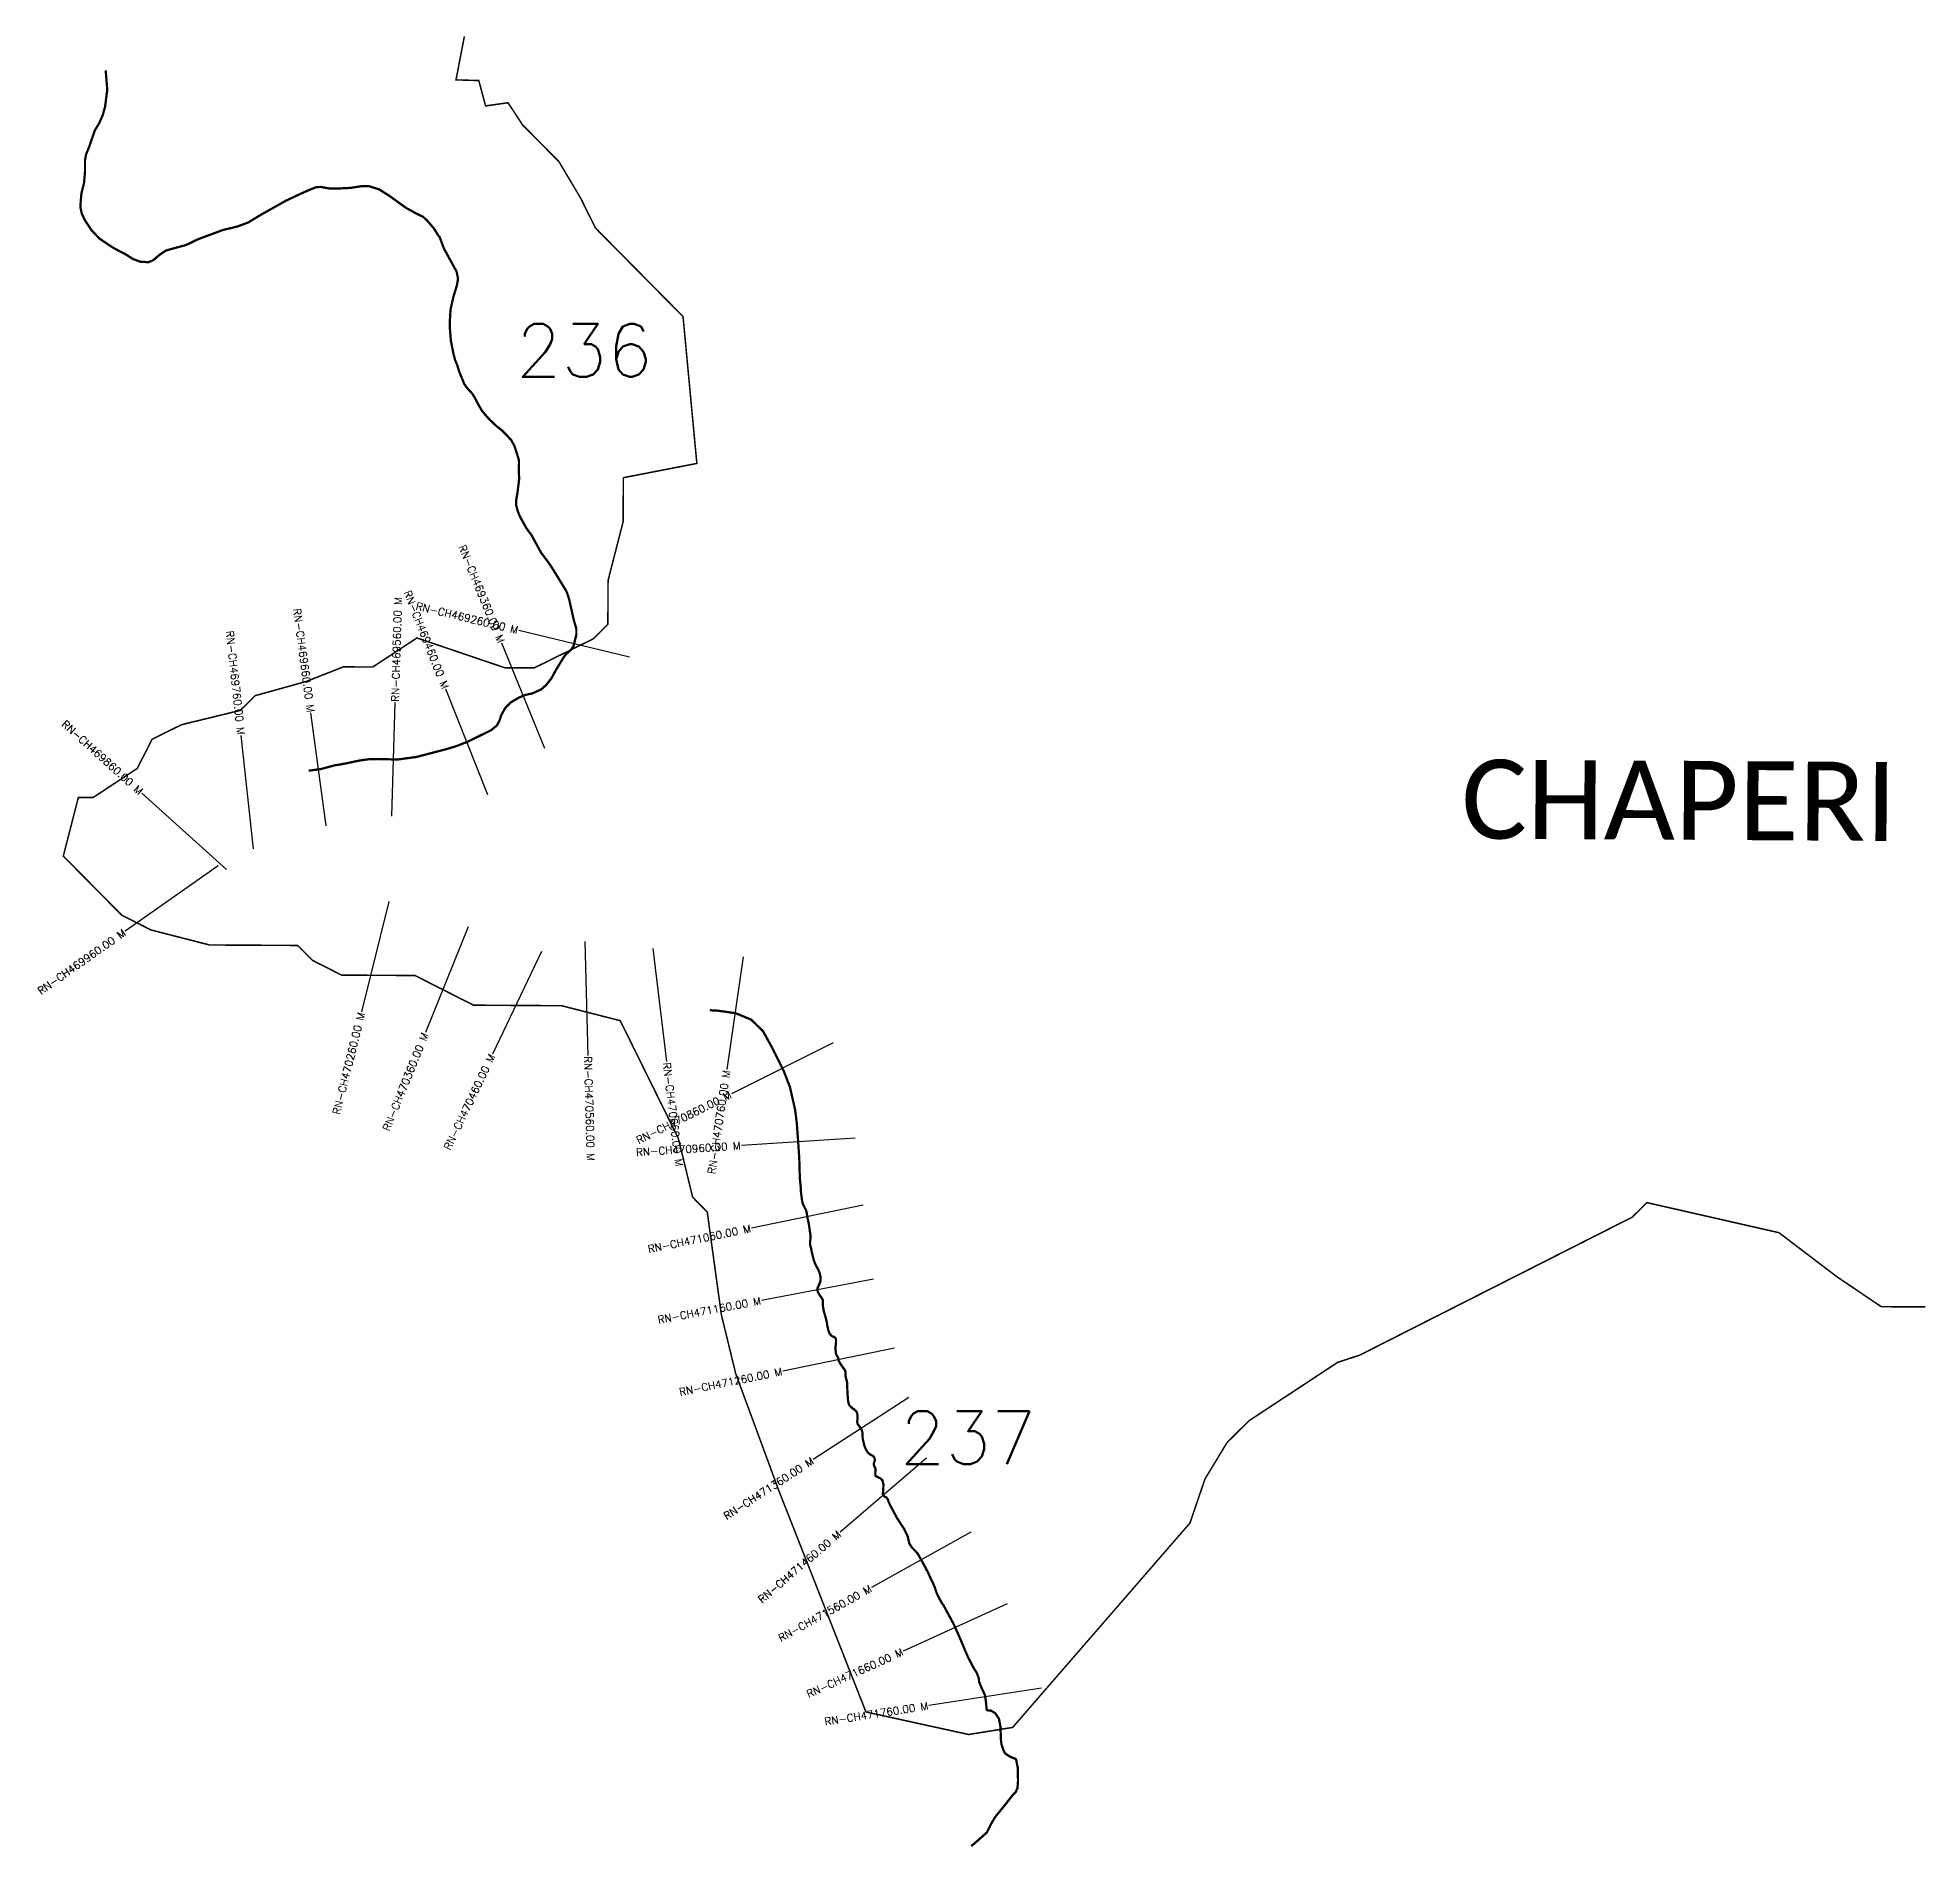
# Model space of a CAD drawing. Header units: metres. Extents: x 310954 to 315626, y 1906312 to 1910743.
# Drawn here: x 310954 to 313436, y 1906597 to 1908981 of the extents above; entities that cross this region are included whole.
import ezdxf
from ezdxf.enums import TextEntityAlignment as Align

# ---------------------------------------------------------------- set-up
doc = ezdxf.new("R2010")
doc.units = ezdxf.units.M
for name, color, linetype in [('CS', 134, 'Continuous'), ('CSMark', 6, 'Continuous'), ('NATURALLY PROTECTED', 3, 'Continuous'), ('VILLAGE NAME', 250, 'Continuous')]:
    doc.layers.add(name, color=color, linetype=linetype)
doc.styles.get("Standard").update_dxf_attribs({"font": 'simplex.shx'})

msp = doc.modelspace()

# ---------------------------------------------------------------- linework, layer by layer
at = {"color": 6, "const_width": 2, "flags": 128}
msp.add_lwpolyline([(313439.6, 1907309), (313381.6, 1907309.3), (313323.8, 1907348.3), (313246.8, 1907406.8), (313073, 1907446.4), (313053.5, 1907427.2), (312694.8, 1907245.5), (312665.7, 1907236), (312549.3, 1907159.3), (312520.1, 1907130.5), (312490.9, 1907082.3), (312471.2, 1907024.4), (312237.6, 1906755), (312179.6, 1906745.7), (312044.4, 1906775.4), (311930, 1907066.1), (311872.9, 1907221.1), (311854, 1907298.6), (311835.4, 1907434), (311816.2, 1907453.5), (311797.3, 1907531), (311720.8, 1907686.1), (311643.6, 1907705.8), (311527.6, 1907706.5), (311450.5, 1907745.6), (311353.8, 1907746.1), (311315.3, 1907765.7), (311296, 1907785.2), (311180, 1907785.8), (311102.8, 1907805.6), (311064.3, 1907825.1), (310987.3, 1907902.9), (311007.1, 1907980.1), (311026.4, 1907980), (311084.7, 1908018.4), (311104.3, 1908056.9), (311143, 1908076), (311220.5, 1908094.9), (311239.9, 1908114.2), (311307.7, 1908133.1), (311356.1, 1908152.2), (311394.8, 1908152), (311453, 1908190.3), (311568.8, 1908151), (311607.9, 1908151), (311685.1, 1908189), (311704.5, 1908208.2), (311704.8, 1908266.2), (311724.6, 1908343.4), (311724.9, 1908401.4), (311821.7, 1908420.2), (311803.5, 1908613.7), (311688.1, 1908730.4), (311669, 1908769.1), (311640.2, 1908817.6), (311592.2, 1908866.2), (311573, 1908895.4), (311543.5, 1908891.2), (311534.5, 1908924.6), (311504.5, 1908925.5), (311515.5, 1908982.7)], dxfattribs=at)
at = {"layer": 'CS'}
for p, q in [((311733, 1908165), (311587.1, 1908200.2)), ((311621.6, 1908044.7), (311564.8, 1908183.5)), ((311546.6, 1907983.6), (311491.3, 1908123)), ((311420, 1907955.3), (311424.3, 1908105.2)), ((311333.6, 1907942.8), (311313.5, 1908091.5)), ((311238, 1907912.6), (311221.6, 1908061.7)), ((311202.1, 1907885.4), (311090.7, 1907985.9)), ((311191.3, 1907890.3), (311068.7, 1907803.9)), ((311416.2, 1907843.3), (311380.1, 1907697.7)), ((311520.4, 1907809.6), (311464.2, 1907670.5)), ((311617.1, 1907777.4), (311552.5, 1907642.1)), ((311674.1, 1907790.3), (311678.2, 1907640.3)), ((311763.6, 1907781), (311781.8, 1907632.1)), ((311882.6, 1907770.2), (311861, 1907621.8)), ((312001.4, 1907657), (311867.2, 1907589.9)), ((312030, 1907531.2), (311880.3, 1907521.6)), ((312040.6, 1907443), (311893.7, 1907412.8)), ((312054.2, 1907345.4), (311906.8, 1907317.6)), ((312081.8, 1907254.6), (311934.9, 1907224.5)), ((312100.8, 1907189.5), (311974.9, 1907107.8)), ((312124.3, 1907109.7), (312010.3, 1907012.2)), ((312182.6, 1907012.4), (312051.6, 1906939.4)), ((312230.2, 1906917.7), (312093.6, 1906855.7)), ((312275.5, 1906806.9), (312127.3, 1906783.8))]:
    msp.add_line(p, q, dxfattribs=at)
at = {"layer": 'NATURALLY PROTECTED', "const_width": 3, "flags": 128}
for points in [[(311043.1, 1908938.1), (311045.2, 1908912.5), (311042.3, 1908890), (311039.2, 1908879), (311034.5, 1908868.2), (311029, 1908859.4), (311026.6, 1908852.5), (311021.1, 1908836.6), (311017.3, 1908827.4), (311015.9, 1908819.6), (311015.9, 1908804.7), (311014.6, 1908789.6), (311011.2, 1908776.1), (311010.2, 1908764.8), (311009.9, 1908757.2), (311011.7, 1908749.2), (311015.7, 1908740.6), (311024.6, 1908727.2), (311035.2, 1908716.2), (311053.3, 1908704.1), (311069.9, 1908695.4), (311079.1, 1908689.5), (311088.5, 1908686), (311099.7, 1908685.3), (311105.8, 1908688), (311115, 1908695.7), (311122.5, 1908700.7), (311133.2, 1908703.7), (311149.5, 1908708.1), (311164.1, 1908715.3), (311197.4, 1908727.7), (311216.1, 1908732.2), (311230.8, 1908737.6), (311246.7, 1908747.3), (311280.6, 1908766.4), (311305.6, 1908778.1), (311319.5, 1908783.9), (311326.4, 1908784.5), (311338.1, 1908782.4), (311350, 1908782.4), (311365.8, 1908783.2), (311380.3, 1908785.5), (311390.1, 1908785.4), (311403.3, 1908781.2), (311415.9, 1908773.3), (311438.7, 1908756.9), (311451.5, 1908749.8), (311461.1, 1908745.1), (311467.1, 1908739.5), (311475, 1908730.3), (311481.4, 1908720.2), (311483, 1908718.3), (311488.5, 1908703.5), (311498.7, 1908684.9), (311505.3, 1908672.9), (311507.2, 1908663.5), (311505.6, 1908654.5), (311501, 1908639.4), (311499.2, 1908631.5), (311497.3, 1908622.9), (311496.5, 1908609.7), (311496.5, 1908597.3), (311497.7, 1908582.3), (311499.3, 1908573.9), (311501.5, 1908563.3), (311503.3, 1908556.4), (311506.1, 1908549.9), (311508.7, 1908541.2), (311512.7, 1908531.4), (311515.4, 1908524.7), (311519.7, 1908518.9), (311526.1, 1908512), (311530.4, 1908504.6), (311534.1, 1908497.5), (311538.5, 1908489.9), (311543.5, 1908483.8), (311549.4, 1908477.3), (311557.8, 1908469.4), (311565, 1908463.7), (311571.3, 1908457.3), (311577.2, 1908451), (311581.6, 1908442.9), (311584.6, 1908433.5), (311587.2, 1908425.1), (311587.5, 1908421.6), (311587.2, 1908410.8), (311587.7, 1908399.8), (311585.6, 1908382.8), (311583.8, 1908371.9), (311583.7, 1908365.3), (311585.7, 1908357.7), (311588.7, 1908350.2), (311597.4, 1908334.6), (311604.1, 1908325.5), (311608.3, 1908317.8), (311616.6, 1908302.5), (311621.5, 1908296.1), (311626, 1908290.1), (311630.9, 1908282.9), (311638.1, 1908271.1), (311649.9, 1908251.8), (311651.8, 1908246.7), (311653.7, 1908240.4), (311657.5, 1908223.3), (311659.7, 1908213.6), (311663, 1908202.3), (311663, 1908194.5), (311660.4, 1908184.1), (311659.3, 1908179.6), (311656, 1908174.7), (311649.5, 1908169), (311645.9, 1908164.1), (311636.3, 1908148.4), (311630, 1908136.8), (311623, 1908128.1), (311616.5, 1908122.4), (311604.9, 1908117.2), (311595.8, 1908115.2), (311587.8, 1908111.9), (311576.3, 1908105.2), (311569.5, 1908098.3), (311564, 1908088.3), (311561.5, 1908080.7), (311558.3, 1908074.9), (311550.6, 1908068.7), (311537.4, 1908062.2), (311520.3, 1908053.8), (311505.3, 1908047.9), (311493.6, 1908044.3), (311452.4, 1908033.5), (311434.6, 1908031.1), (311427.3, 1908030.1), (311413.7, 1908030.5), (311401.4, 1908030.8), (311388.8, 1908030.4), (311378.5, 1908029), (311371.1, 1908027.5), (311361.9, 1908025.5), (311353.6, 1908023.9), (311344.9, 1908022.5), (311326.6, 1908017.6), (311310.4, 1908015.4)], [(311838.8, 1907700), (311841.4, 1907699.7), (311850.1, 1907699.2), (311873.2, 1907695.8), (311893.2, 1907687.5), (311909, 1907672.1), (311920.3, 1907651.4), (311936.2, 1907619.7), (311944.4, 1907598.3), (311951.1, 1907568.7), (311953.3, 1907551.3), (311954.9, 1907530.1), (311956.6, 1907504.4), (311957.3, 1907479), (311958.7, 1907465), (311958.8, 1907460.4), (311959.8, 1907452.7), (311960.1, 1907450.1), (311960.8, 1907446.5), (311961.5, 1907444.5), (311962.8, 1907441.6), (311964.2, 1907438.9), (311965.4, 1907436.8), (311966.4, 1907433.2), (311967, 1907428.5), (311969.2, 1907418.1), (311970.4, 1907409.6), (311971.2, 1907404.4), (311971.2, 1907398.1), (311970.7, 1907392.9), (311971, 1907390.4), (311972.2, 1907386), (311973, 1907381.5), (311974.7, 1907374.6), (311976.2, 1907368.9), (311978.2, 1907364.4), (311981.7, 1907357.8), (311983.5, 1907353.5), (311984.3, 1907349.9), (311984.8, 1907346.7), (311984.4, 1907342.8), (311982.9, 1907338.6), (311980.5, 1907333.2), (311980.5, 1907331.6), (311981.1, 1907328.7), (311983.5, 1907324.5), (311985.6, 1907321.7), (311987.1, 1907319.3), (311987.8, 1907316.6), (311987.7, 1907313.7), (311987.7, 1907310.4), (311988.1, 1907308.1), (311988.9, 1907303.4), (311989.9, 1907299.8), (311991.1, 1907295.9), (311992.5, 1907290.5), (311993.7, 1907283.1), (311995.4, 1907276.7), (311996.5, 1907274), (311999, 1907270.9), (312000.3, 1907270.2), (312001.9, 1907269.6), (312004.2, 1907268.2), (312004.8, 1907266.4), (312005, 1907264.7), (312004.9, 1907260.7), (312004.2, 1907255.4), (312004.4, 1907253.1), (312004.6, 1907249.7), (312005, 1907247.2), (312006.4, 1907244.4), (312007.6, 1907242.5), (312008, 1907241), (312008.7, 1907237.8), (312010.5, 1907234.5), (312013.6, 1907230), (312015.2, 1907227.8), (312016.8, 1907225.7), (312017.4, 1907223.5), (312017.3, 1907220.1), (312017.6, 1907217.5), (312018.1, 1907214.8), (312018.9, 1907212.7), (312019.5, 1907210), (312019.6, 1907207.2), (312019.8, 1907202), (312020.1, 1907195), (312020.8, 1907185.9), (312021.6, 1907181.8), (312022.7, 1907179.2), (312026.4, 1907175.6), (312029.6, 1907173.5), (312031.9, 1907171), (312032.9, 1907168.9), (312033.2, 1907166.2), (312033.2, 1907161.4), (312032.9, 1907157.7), (312033.3, 1907155.2), (312034.7, 1907153.1), (312036.7, 1907150.4), (312038.6, 1907147.4), (312039.5, 1907145.1), (312039.8, 1907142.6), (312039.9, 1907139.6), (312040.1, 1907136), (312041, 1907131.9), (312042.2, 1907126.4), (312044.1, 1907121.9), (312046.7, 1907117.3), (312049.6, 1907114.7), (312053.5, 1907112.9), (312055.2, 1907110.9), (312055.9, 1907109.1), (312056, 1907106.5), (312055.5, 1907104.7), (312055, 1907103.5), (312054.6, 1907101.7), (312055.4, 1907099.1), (312056.9, 1907096.1), (312057.1, 1907094.1), (312056.7, 1907090), (312056.8, 1907087.4), (312057.4, 1907086.2), (312059.5, 1907085), (312063.2, 1907083.3), (312066.1, 1907080.6), (312067.4, 1907075.4), (312067.2, 1907067.8), (312066.7, 1907063), (312066.9, 1907061.3), (312068.5, 1907059.5), (312071.6, 1907057.7), (312073.3, 1907055.2), (312074.7, 1907050.9), (312085.2, 1907031), (312094.7, 1907016.5), (312099.5, 1907006.5), (312101.6, 1906997.1), (312105.1, 1906991.8), (312112.4, 1906984.4), (312116.7, 1906976.6), (312122.1, 1906966.9), (312126.6, 1906958.1), (312129.9, 1906950.6), (312132.6, 1906945.2), (312134.7, 1906940.5), (312136, 1906936.8), (312137.9, 1906931.1), (312141.2, 1906924.6), (312144.1, 1906919.3), (312146.5, 1906915.9), (312148.7, 1906912), (312152.7, 1906904.6), (312160.3, 1906890.4), (312167.9, 1906873.4), (312172.6, 1906862.1), (312178.7, 1906847.8), (312187.3, 1906831.4), (312189, 1906829.1), (312190.5, 1906826.5), (312192.9, 1906820.2), (312193.5, 1906814.8), (312196.7, 1906807.2), (312201.1, 1906797.7), (312202.2, 1906790.7), (312203.3, 1906779.8), (312203.5, 1906778.1), (312205.2, 1906777.4), (312208.9, 1906777.3), (312214.8, 1906773.6), (312219.6, 1906766.4), (312221.5, 1906756), (312222, 1906744), (312222.2, 1906738.3), (312222.9, 1906732.9), (312225.2, 1906725.9), (312226.8, 1906722.2), (312228.5, 1906720.1), (312234.5, 1906716.4), (312241.7, 1906713.4), (312242.5, 1906711.4), (312244.3, 1906702), (312244.7, 1906684.8), (312244, 1906675), (312241.5, 1906669.7), (312236.9, 1906664.9), (312227.8, 1906653.2), (312214.8, 1906637.3), (312208.7, 1906626.9), (312203.8, 1906616.8), (312190.4, 1906604.9), (312183.1, 1906598.6)]]:
    msp.add_lwpolyline(points, dxfattribs=at)

# ---------------------------------------------------------------- texts
at = {"char_height": 70, "attachment_point": 1}
for s, insert in [('236', (311583.3, 1908604.1)), ('237', (312088.9, 1907171.8))]:
    msp.add_mtext_dynamic_manual_height_columns(s, width=95.172, gutter_width=1, heights=[0], dxfattribs=dict(at, insert=insert))
at = {"layer": 'CSMark'}
for s, rotation, p in [('RN-CH469360.00 M', 292.2732, (311564.4, 1908184.5)), ('RN-CH469460.00 M', 291.6198, (311490.9, 1908123.9)), ('RN-CH469660.00 M', 277.7211, (311313.4, 1908092.4)), ('RN-CH469260.00 M', 346.4428, (311586.2, 1908200.4)), ('RN-CH469760.00 M', 276.2582, (311221.5, 1908062.7)), ('RN-CH469860.00 M', 317.9434, (311090, 1907986.6)), ('RN-CH469960.00 M', 35.1522, (311067.9, 1907803.4)), ('RN-CH470260.00 M', 76.0853, (311379.9, 1907696.7)), ('RN-CH470360.00 M', 68.0097, (311463.9, 1907669.6)), ('RN-CH470460.00 M', 64.4721, (311552, 1907641.2)), ('RN-CH470760.00 M', 81.706, (311860.8, 1907620.8)), ('RN-CH470860.00 M', 26.5858, (311866.3, 1907589.4)), ('RN-CH470960.00 M', 3.6864, (311879.3, 1907521.5)), ('RN-CH471060.00 M', 11.5861, (311892.7, 1907412.6)), ('RN-CH471160.00 M', 10.6902, (311905.9, 1907317.4)), ('RN-CH471260.00 M', 11.5913, (311933.9, 1907224.3)), ('RN-CH471360.00 M', 32.9832, (311974.1, 1907107.3)), ('RN-CH471460.00 M', 40.5316, (312009.5, 1907011.5)), ('RN-CH471560.00 M', 29.136, (312050.7, 1906938.9)), ('RN-CH471660.00 M', 24.3997, (312092.7, 1906855.3)), ('RN-CH471760.00 M', 8.8553, (312126.3, 1906783.7))]:
    msp.add_text(s, height=10, rotation=rotation, dxfattribs=at).set_placement(p, align=Align.MIDDLE_RIGHT)
for s, rotation, p in [('RN-CH469560.00 M', 88.3652, (311424.3, 1908106.2)), ('RN-CH470560.00 M', 271.576, (311678.3, 1907639.3)), ('RN-CH470660.00 M', 276.9488, (311781.9, 1907631.1))]:
    msp.add_text(s, height=10, rotation=rotation, dxfattribs=at).set_placement(p, align=Align.MIDDLE_LEFT)
at = {"layer": 'VILLAGE NAME', "insert": (312829, 1908030.1), "char_height": 104.042, "attachment_point": 1, "rotation": 359.6762}
msp.add_mtext_dynamic_manual_height_columns('{\\fCalibri|b0|i0|c0|p34;CHAPERI}', width=774.048, gutter_width=520.2, heights=[0], dxfattribs=at)

doc.saveas('drawing.dxf')
